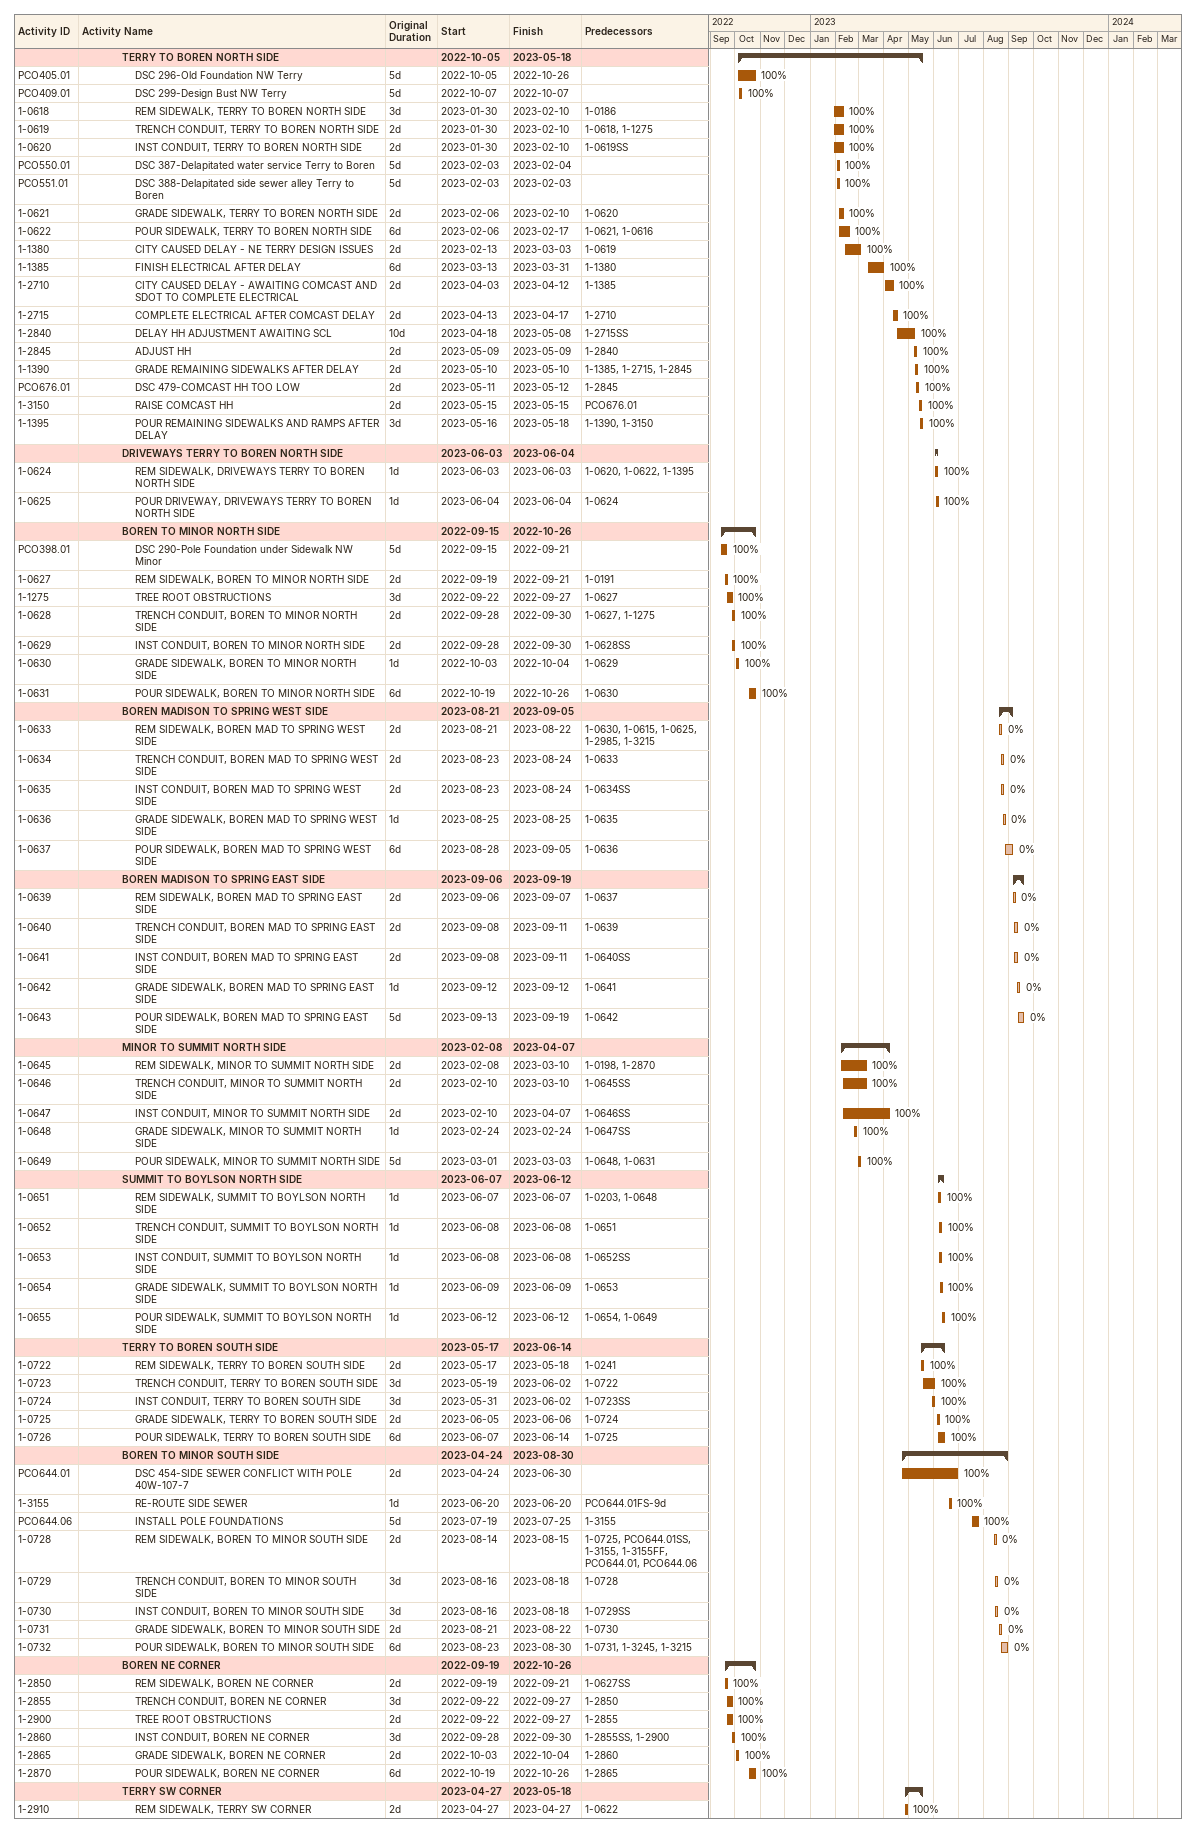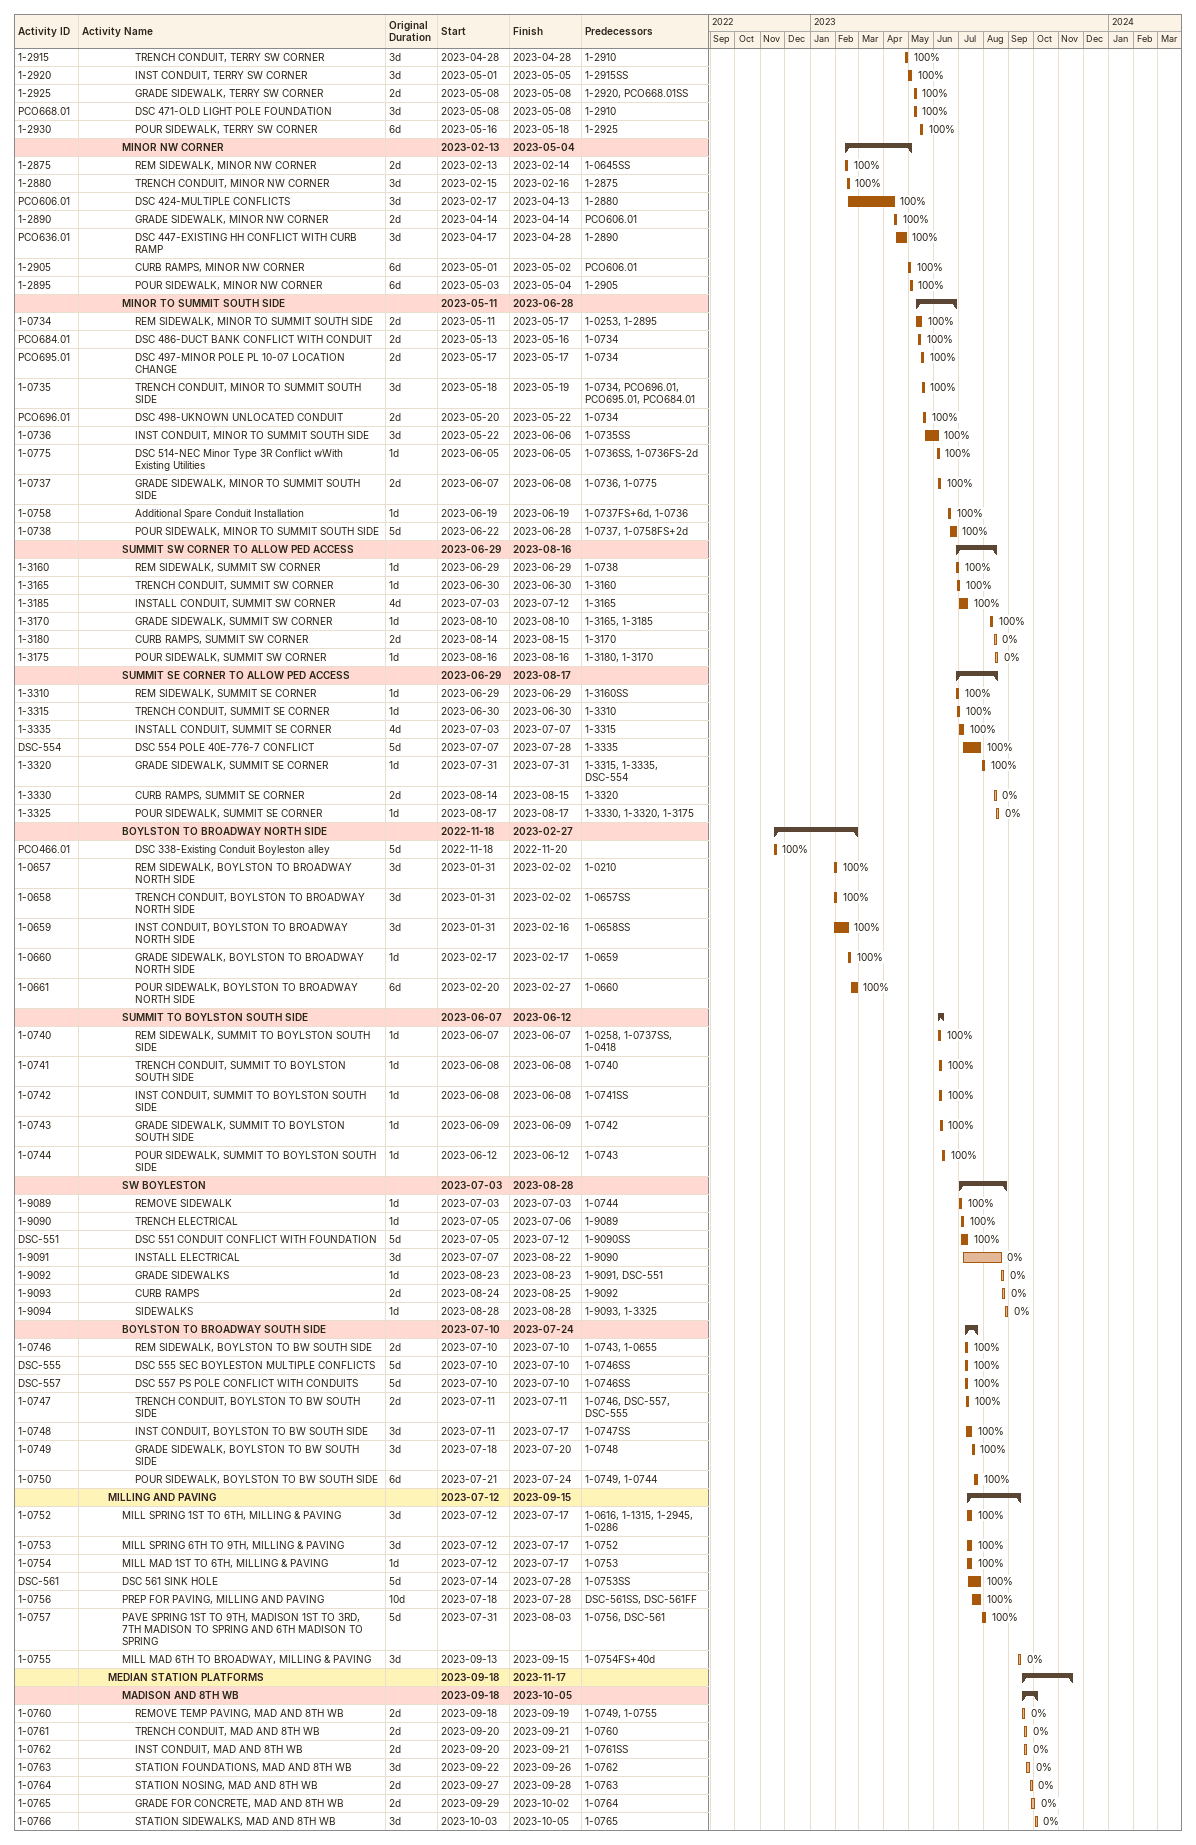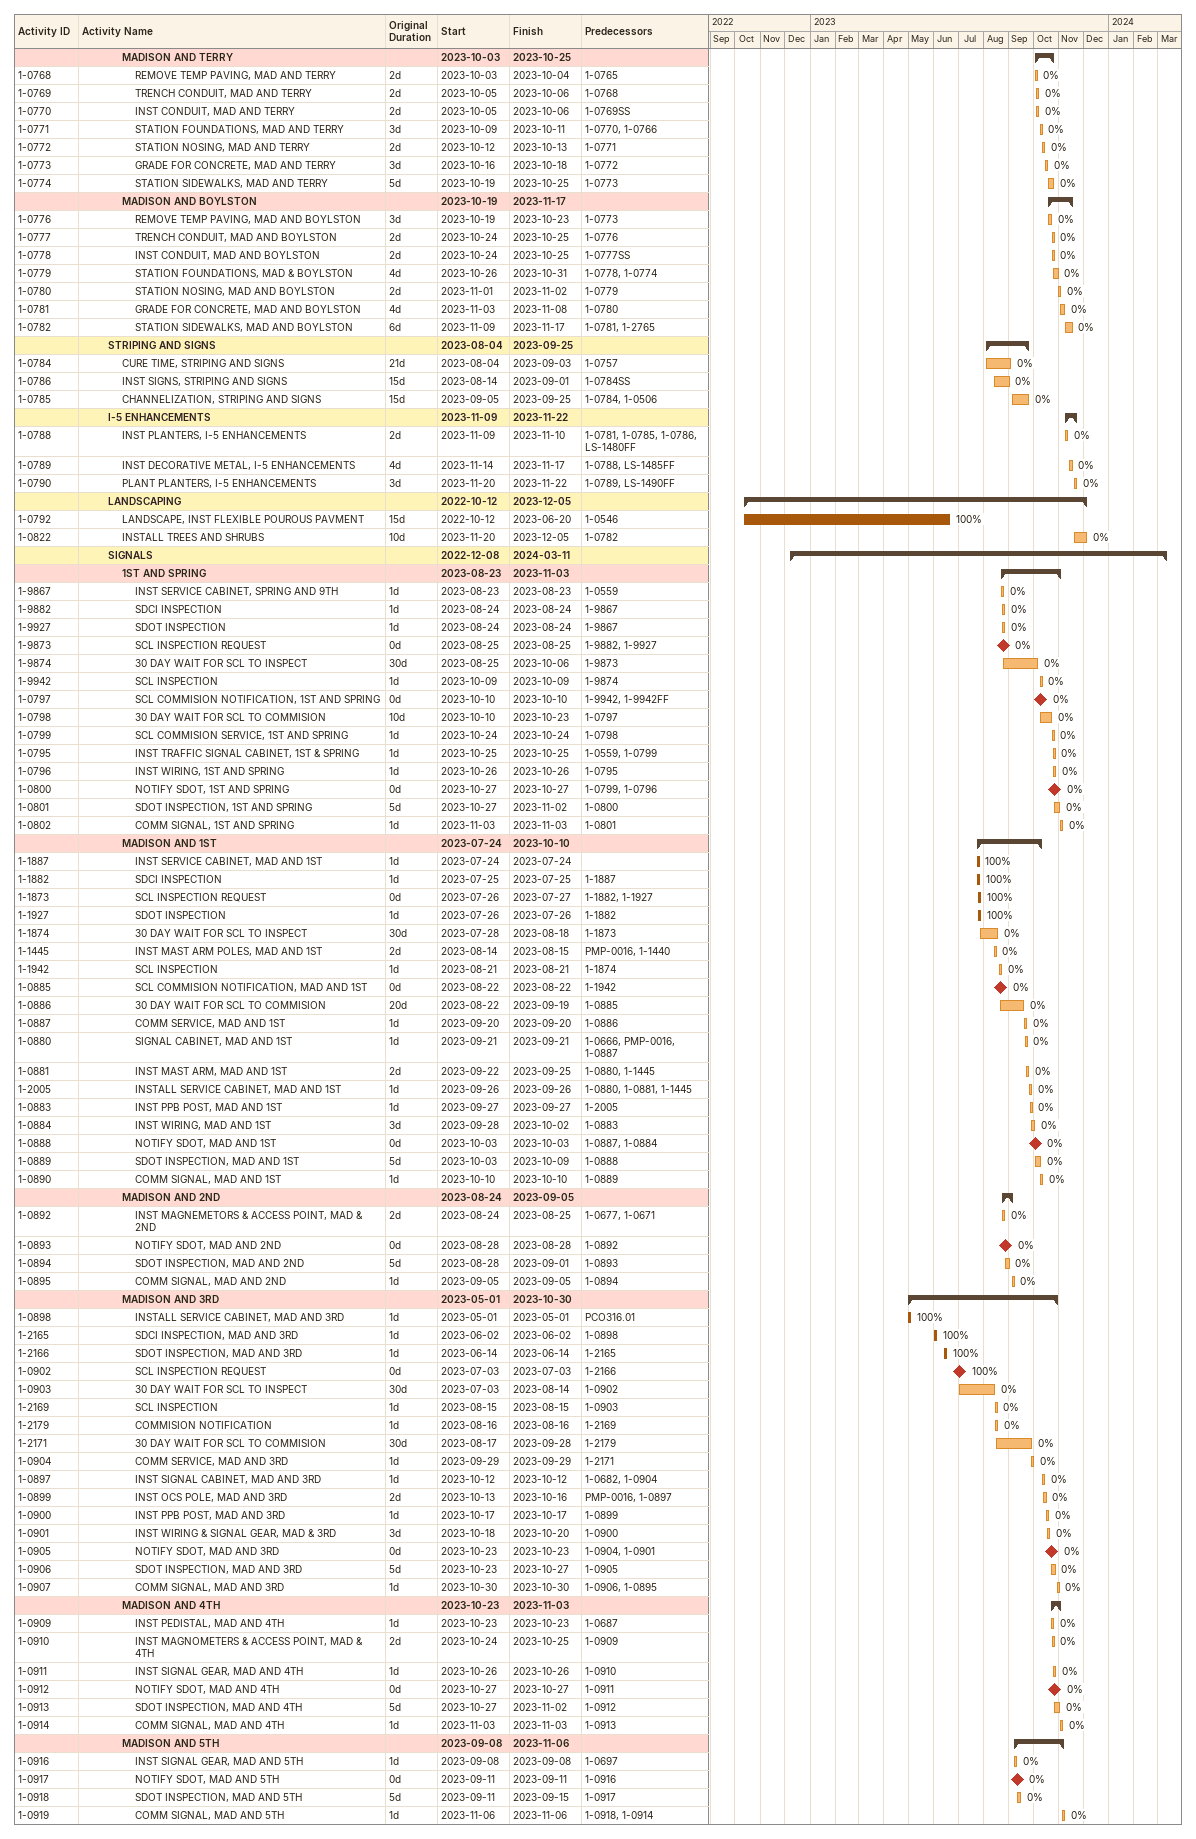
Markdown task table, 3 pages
| ID | Level | Task | Original duration | Start | Finish | Predecessors | % complete |
|---|---|---|---|---|---|---|---|
|  | 4 | **TERRY TO BOREN NORTH SIDE** |  | 2022-10-05 | 2023-05-18 |  |  |
| PCO405.01 | 5 | DSC 296-Old Foundation NW Terry | 5d | 2022-10-05 | 2022-10-26 |  | 100 |
| PCO409.01 | 5 | DSC 299-Design Bust NW Terry | 5d | 2022-10-07 | 2022-10-07 |  | 100 |
| 1-0618 | 5 | REM SIDEWALK, TERRY TO BOREN NORTH SIDE | 3d | 2023-01-30 | 2023-02-10 | 1-0186 | 100 |
| 1-0619 | 5 | TRENCH CONDUIT, TERRY TO BOREN NORTH SIDE | 2d | 2023-01-30 | 2023-02-10 | 1-0618, 1-1275 | 100 |
| 1-0620 | 5 | INST CONDUIT, TERRY TO BOREN NORTH SIDE | 2d | 2023-01-30 | 2023-02-10 | 1-0619SS | 100 |
| PCO550.01 | 5 | DSC 387-Delapitated water service Terry to Boren | 5d | 2023-02-03 | 2023-02-04 |  | 100 |
| PCO551.01 | 5 | DSC 388-Delapitated side sewer alley Terry to Boren | 5d | 2023-02-03 | 2023-02-03 |  | 100 |
| 1-0621 | 5 | GRADE SIDEWALK, TERRY TO BOREN NORTH SIDE | 2d | 2023-02-06 | 2023-02-10 | 1-0620 | 100 |
| 1-0622 | 5 | POUR SIDEWALK, TERRY TO BOREN NORTH SIDE | 6d | 2023-02-06 | 2023-02-17 | 1-0621, 1-0616 | 100 |
| 1-1380 | 5 | CITY CAUSED DELAY - NE TERRY DESIGN ISSUES | 2d | 2023-02-13 | 2023-03-03 | 1-0619 | 100 |
| 1-1385 | 5 | FINISH ELECTRICAL AFTER DELAY | 6d | 2023-03-13 | 2023-03-31 | 1-1380 | 100 |
| 1-2710 | 5 | CITY CAUSED DELAY - AWAITING COMCAST AND SDOT TO COMPLETE ELECTRICAL | 2d | 2023-04-03 | 2023-04-12 | 1-1385 | 100 |
| 1-2715 | 5 | COMPLETE ELECTRICAL AFTER COMCAST DELAY | 2d | 2023-04-13 | 2023-04-17 | 1-2710 | 100 |
| 1-2840 | 5 | DELAY HH ADJUSTMENT AWAITING SCL | 10d | 2023-04-18 | 2023-05-08 | 1-2715SS | 100 |
| 1-2845 | 5 | ADJUST HH | 2d | 2023-05-09 | 2023-05-09 | 1-2840 | 100 |
| 1-1390 | 5 | GRADE REMAINING SIDEWALKS AFTER DELAY | 2d | 2023-05-10 | 2023-05-10 | 1-1385, 1-2715, 1-2845 | 100 |
| PCO676.01 | 5 | DSC 479-COMCAST HH TOO LOW | 2d | 2023-05-11 | 2023-05-12 | 1-2845 | 100 |
| 1-3150 | 5 | RAISE COMCAST HH | 2d | 2023-05-15 | 2023-05-15 | PCO676.01 | 100 |
| 1-1395 | 5 | POUR REMAINING SIDEWALKS AND RAMPS AFTER DELAY | 3d | 2023-05-16 | 2023-05-18 | 1-1390, 1-3150 | 100 |
|  | 4 | **DRIVEWAYS TERRY TO BOREN NORTH SIDE** |  | 2023-06-03 | 2023-06-04 |  |  |
| 1-0624 | 5 | REM SIDEWALK, DRIVEWAYS TERRY TO BOREN NORTH SIDE | 1d | 2023-06-03 | 2023-06-03 | 1-0620, 1-0622, 1-1395 | 100 |
| 1-0625 | 5 | POUR DRIVEWAY, DRIVEWAYS TERRY TO BOREN NORTH SIDE | 1d | 2023-06-04 | 2023-06-04 | 1-0624 | 100 |
|  | 4 | **BOREN TO MINOR NORTH SIDE** |  | 2022-09-15 | 2022-10-26 |  |  |
| PCO398.01 | 5 | DSC 290-Pole Foundation under Sidewalk NW Minor | 5d | 2022-09-15 | 2022-09-21 |  | 100 |
| 1-0627 | 5 | REM SIDEWALK, BOREN TO MINOR NORTH SIDE | 2d | 2022-09-19 | 2022-09-21 | 1-0191 | 100 |
| 1-1275 | 5 | TREE ROOT OBSTRUCTIONS | 3d | 2022-09-22 | 2022-09-27 | 1-0627 | 100 |
| 1-0628 | 5 | TRENCH CONDUIT, BOREN TO MINOR NORTH SIDE | 2d | 2022-09-28 | 2022-09-30 | 1-0627, 1-1275 | 100 |
| 1-0629 | 5 | INST CONDUIT, BOREN TO MINOR NORTH SIDE | 2d | 2022-09-28 | 2022-09-30 | 1-0628SS | 100 |
| 1-0630 | 5 | GRADE SIDEWALK, BOREN TO MINOR NORTH SIDE | 1d | 2022-10-03 | 2022-10-04 | 1-0629 | 100 |
| 1-0631 | 5 | POUR SIDEWALK, BOREN TO MINOR NORTH SIDE | 6d | 2022-10-19 | 2022-10-26 | 1-0630 | 100 |
|  | 4 | **BOREN MADISON TO SPRING WEST SIDE** |  | 2023-08-21 | 2023-09-05 |  |  |
| 1-0633 | 5 | REM SIDEWALK, BOREN MAD TO SPRING WEST SIDE | 2d | 2023-08-21 | 2023-08-22 | 1-0630, 1-0615, 1-0625, 1-2985, 1-3215 | 0 |
| 1-0634 | 5 | TRENCH CONDUIT, BOREN MAD TO SPRING WEST SIDE | 2d | 2023-08-23 | 2023-08-24 | 1-0633 | 0 |
| 1-0635 | 5 | INST CONDUIT, BOREN MAD TO SPRING WEST SIDE | 2d | 2023-08-23 | 2023-08-24 | 1-0634SS | 0 |
| 1-0636 | 5 | GRADE SIDEWALK, BOREN MAD TO SPRING WEST SIDE | 1d | 2023-08-25 | 2023-08-25 | 1-0635 | 0 |
| 1-0637 | 5 | POUR SIDEWALK, BOREN MAD TO SPRING WEST SIDE | 6d | 2023-08-28 | 2023-09-05 | 1-0636 | 0 |
|  | 4 | **BOREN MADISON TO SPRING EAST SIDE** |  | 2023-09-06 | 2023-09-19 |  |  |
| 1-0639 | 5 | REM SIDEWALK, BOREN MAD TO SPRING EAST SIDE | 2d | 2023-09-06 | 2023-09-07 | 1-0637 | 0 |
| 1-0640 | 5 | TRENCH CONDUIT, BOREN MAD TO SPRING EAST SIDE | 2d | 2023-09-08 | 2023-09-11 | 1-0639 | 0 |
| 1-0641 | 5 | INST CONDUIT, BOREN MAD TO SPRING EAST SIDE | 2d | 2023-09-08 | 2023-09-11 | 1-0640SS | 0 |
| 1-0642 | 5 | GRADE SIDEWALK, BOREN MAD TO SPRING EAST SIDE | 1d | 2023-09-12 | 2023-09-12 | 1-0641 | 0 |
| 1-0643 | 5 | POUR SIDEWALK, BOREN MAD TO SPRING EAST SIDE | 5d | 2023-09-13 | 2023-09-19 | 1-0642 | 0 |
|  | 4 | **MINOR TO SUMMIT NORTH SIDE** |  | 2023-02-08 | 2023-04-07 |  |  |
| 1-0645 | 5 | REM SIDEWALK, MINOR TO SUMMIT NORTH SIDE | 2d | 2023-02-08 | 2023-03-10 | 1-0198, 1-2870 | 100 |
| 1-0646 | 5 | TRENCH CONDUIT, MINOR TO SUMMIT NORTH SIDE | 2d | 2023-02-10 | 2023-03-10 | 1-0645SS | 100 |
| 1-0647 | 5 | INST CONDUIT, MINOR TO SUMMIT NORTH SIDE | 2d | 2023-02-10 | 2023-04-07 | 1-0646SS | 100 |
| 1-0648 | 5 | GRADE SIDEWALK, MINOR TO SUMMIT NORTH SIDE | 1d | 2023-02-24 | 2023-02-24 | 1-0647SS | 100 |
| 1-0649 | 5 | POUR SIDEWALK, MINOR TO SUMMIT NORTH SIDE | 5d | 2023-03-01 | 2023-03-03 | 1-0648, 1-0631 | 100 |
|  | 4 | **SUMMIT TO BOYLSON NORTH SIDE** |  | 2023-06-07 | 2023-06-12 |  |  |
| 1-0651 | 5 | REM SIDEWALK, SUMMIT TO BOYLSON NORTH SIDE | 1d | 2023-06-07 | 2023-06-07 | 1-0203, 1-0648 | 100 |
| 1-0652 | 5 | TRENCH CONDUIT, SUMMIT TO BOYLSON NORTH SIDE | 1d | 2023-06-08 | 2023-06-08 | 1-0651 | 100 |
| 1-0653 | 5 | INST CONDUIT, SUMMIT TO BOYLSON NORTH SIDE | 1d | 2023-06-08 | 2023-06-08 | 1-0652SS | 100 |
| 1-0654 | 5 | GRADE SIDEWALK, SUMMIT TO BOYLSON NORTH SIDE | 1d | 2023-06-09 | 2023-06-09 | 1-0653 | 100 |
| 1-0655 | 5 | POUR SIDEWALK, SUMMIT TO BOYLSON NORTH SIDE | 1d | 2023-06-12 | 2023-06-12 | 1-0654, 1-0649 | 100 |
|  | 4 | **TERRY TO BOREN SOUTH SIDE** |  | 2023-05-17 | 2023-06-14 |  |  |
| 1-0722 | 5 | REM SIDEWALK, TERRY TO BOREN SOUTH SIDE | 2d | 2023-05-17 | 2023-05-18 | 1-0241 | 100 |
| 1-0723 | 5 | TRENCH CONDUIT, TERRY TO BOREN SOUTH SIDE | 3d | 2023-05-19 | 2023-06-02 | 1-0722 | 100 |
| 1-0724 | 5 | INST CONDUIT, TERRY TO BOREN SOUTH SIDE | 3d | 2023-05-31 | 2023-06-02 | 1-0723SS | 100 |
| 1-0725 | 5 | GRADE SIDEWALK, TERRY TO BOREN SOUTH SIDE | 2d | 2023-06-05 | 2023-06-06 | 1-0724 | 100 |
| 1-0726 | 5 | POUR SIDEWALK, TERRY TO BOREN SOUTH SIDE | 6d | 2023-06-07 | 2023-06-14 | 1-0725 | 100 |
|  | 4 | **BOREN TO MINOR SOUTH SIDE** |  | 2023-04-24 | 2023-08-30 |  |  |
| PCO644.01 | 5 | DSC 454-SIDE SEWER CONFLICT WITH POLE 40W-107-7 | 2d | 2023-04-24 | 2023-06-30 |  | 100 |
| 1-3155 | 5 | RE-ROUTE SIDE SEWER | 1d | 2023-06-20 | 2023-06-20 | PCO644.01FS-9d | 100 |
| PCO644.06 | 5 | INSTALL POLE FOUNDATIONS | 5d | 2023-07-19 | 2023-07-25 | 1-3155 | 100 |
| 1-0728 | 5 | REM SIDEWALK, BOREN TO MINOR SOUTH SIDE | 2d | 2023-08-14 | 2023-08-15 | 1-0725, PCO644.01SS, 1-3155, 1-3155FF, PCO644.01, PCO644.06 | 0 |
| 1-0729 | 5 | TRENCH CONDUIT, BOREN TO MINOR SOUTH SIDE | 3d | 2023-08-16 | 2023-08-18 | 1-0728 | 0 |
| 1-0730 | 5 | INST CONDUIT, BOREN TO MINOR SOUTH SIDE | 3d | 2023-08-16 | 2023-08-18 | 1-0729SS | 0 |
| 1-0731 | 5 | GRADE SIDEWALK, BOREN TO MINOR SOUTH SIDE | 2d | 2023-08-21 | 2023-08-22 | 1-0730 | 0 |
| 1-0732 | 5 | POUR SIDEWALK, BOREN TO MINOR SOUTH SIDE | 6d | 2023-08-23 | 2023-08-30 | 1-0731, 1-3245, 1-3215 | 0 |
|  | 4 | **BOREN NE CORNER** |  | 2022-09-19 | 2022-10-26 |  |  |
| 1-2850 | 5 | REM SIDEWALK, BOREN NE CORNER | 2d | 2022-09-19 | 2022-09-21 | 1-0627SS | 100 |
| 1-2855 | 5 | TRENCH CONDUIT, BOREN NE CORNER | 3d | 2022-09-22 | 2022-09-27 | 1-2850 | 100 |
| 1-2900 | 5 | TREE ROOT OBSTRUCTIONS | 2d | 2022-09-22 | 2022-09-27 | 1-2855 | 100 |
| 1-2860 | 5 | INST CONDUIT, BOREN NE CORNER | 3d | 2022-09-28 | 2022-09-30 | 1-2855SS, 1-2900 | 100 |
| 1-2865 | 5 | GRADE SIDEWALK, BOREN NE CORNER | 2d | 2022-10-03 | 2022-10-04 | 1-2860 | 100 |
| 1-2870 | 5 | POUR SIDEWALK, BOREN NE CORNER | 6d | 2022-10-19 | 2022-10-26 | 1-2865 | 100 |
|  | 4 | **TERRY SW CORNER** |  | 2023-04-27 | 2023-05-18 |  |  |
| 1-2910 | 5 | REM SIDEWALK, TERRY SW CORNER | 2d | 2023-04-27 | 2023-04-27 | 1-0622 | 100 |
| 1-2915 | 5 | TRENCH CONDUIT, TERRY SW CORNER | 3d | 2023-04-28 | 2023-04-28 | 1-2910 | 100 |
| 1-2920 | 5 | INST CONDUIT, TERRY SW CORNER | 3d | 2023-05-01 | 2023-05-05 | 1-2915SS | 100 |
| 1-2925 | 5 | GRADE SIDEWALK, TERRY SW CORNER | 2d | 2023-05-08 | 2023-05-08 | 1-2920, PCO668.01SS | 100 |
| PCO668.01 | 5 | DSC 471-OLD LIGHT POLE FOUNDATION | 3d | 2023-05-08 | 2023-05-08 | 1-2910 | 100 |
| 1-2930 | 5 | POUR SIDEWALK, TERRY SW CORNER | 6d | 2023-05-16 | 2023-05-18 | 1-2925 | 100 |
|  | 4 | **MINOR NW CORNER** |  | 2023-02-13 | 2023-05-04 |  |  |
| 1-2875 | 5 | REM SIDEWALK, MINOR NW CORNER | 2d | 2023-02-13 | 2023-02-14 | 1-0645SS | 100 |
| 1-2880 | 5 | TRENCH CONDUIT, MINOR NW CORNER | 3d | 2023-02-15 | 2023-02-16 | 1-2875 | 100 |
| PCO606.01 | 5 | DSC 424-MULTIPLE CONFLICTS | 3d | 2023-02-17 | 2023-04-13 | 1-2880 | 100 |
| 1-2890 | 5 | GRADE SIDEWALK, MINOR NW CORNER | 2d | 2023-04-14 | 2023-04-14 | PCO606.01 | 100 |
| PCO636.01 | 5 | DSC 447-EXISTING HH CONFLICT WITH CURB RAMP | 3d | 2023-04-17 | 2023-04-28 | 1-2890 | 100 |
| 1-2905 | 5 | CURB RAMPS, MINOR NW CORNER | 6d | 2023-05-01 | 2023-05-02 | PCO606.01 | 100 |
| 1-2895 | 5 | POUR SIDEWALK, MINOR NW CORNER | 6d | 2023-05-03 | 2023-05-04 | 1-2905 | 100 |
|  | 4 | **MINOR TO SUMMIT SOUTH SIDE** |  | 2023-05-11 | 2023-06-28 |  |  |
| 1-0734 | 5 | REM SIDEWALK, MINOR TO SUMMIT SOUTH SIDE | 2d | 2023-05-11 | 2023-05-17 | 1-0253, 1-2895 | 100 |
| PCO684.01 | 5 | DSC 486-DUCT BANK CONFLICT WITH CONDUIT | 2d | 2023-05-13 | 2023-05-16 | 1-0734 | 100 |
| PCO695.01 | 5 | DSC 497-MINOR POLE PL 10-07 LOCATION CHANGE | 2d | 2023-05-17 | 2023-05-17 | 1-0734 | 100 |
| 1-0735 | 5 | TRENCH CONDUIT, MINOR TO SUMMIT SOUTH SIDE | 3d | 2023-05-18 | 2023-05-19 | 1-0734, PCO696.01, PCO695.01, PCO684.01 | 100 |
| PCO696.01 | 5 | DSC 498-UKNOWN UNLOCATED CONDUIT | 2d | 2023-05-20 | 2023-05-22 | 1-0734 | 100 |
| 1-0736 | 5 | INST CONDUIT, MINOR TO SUMMIT SOUTH SIDE | 3d | 2023-05-22 | 2023-06-06 | 1-0735SS | 100 |
| 1-0775 | 5 | DSC 514-NEC Minor Type 3R Conflict wWith Existing Utilities | 1d | 2023-06-05 | 2023-06-05 | 1-0736SS, 1-0736FS-2d | 100 |
| 1-0737 | 5 | GRADE SIDEWALK, MINOR TO SUMMIT SOUTH SIDE | 2d | 2023-06-07 | 2023-06-08 | 1-0736, 1-0775 | 100 |
| 1-0758 | 5 | Additional Spare Conduit Installation | 1d | 2023-06-19 | 2023-06-19 | 1-0737FS+6d, 1-0736 | 100 |
| 1-0738 | 5 | POUR SIDEWALK, MINOR TO SUMMIT SOUTH SIDE | 5d | 2023-06-22 | 2023-06-28 | 1-0737, 1-0758FS+2d | 100 |
|  | 4 | **SUMMIT SW CORNER TO ALLOW PED ACCESS** |  | 2023-06-29 | 2023-08-16 |  |  |
| 1-3160 | 5 | REM SIDEWALK, SUMMIT SW CORNER | 1d | 2023-06-29 | 2023-06-29 | 1-0738 | 100 |
| 1-3165 | 5 | TRENCH CONDUIT, SUMMIT SW CORNER | 1d | 2023-06-30 | 2023-06-30 | 1-3160 | 100 |
| 1-3185 | 5 | INSTALL CONDUIT, SUMMIT SW CORNER | 4d | 2023-07-03 | 2023-07-12 | 1-3165 | 100 |
| 1-3170 | 5 | GRADE SIDEWALK, SUMMIT SW CORNER | 1d | 2023-08-10 | 2023-08-10 | 1-3165, 1-3185 | 100 |
| 1-3180 | 5 | CURB RAMPS, SUMMIT SW CORNER | 2d | 2023-08-14 | 2023-08-15 | 1-3170 | 0 |
| 1-3175 | 5 | POUR SIDEWALK, SUMMIT SW CORNER | 1d | 2023-08-16 | 2023-08-16 | 1-3180, 1-3170 | 0 |
|  | 4 | **SUMMIT SE CORNER TO ALLOW PED ACCESS** |  | 2023-06-29 | 2023-08-17 |  |  |
| 1-3310 | 5 | REM SIDEWALK, SUMMIT SE CORNER | 1d | 2023-06-29 | 2023-06-29 | 1-3160SS | 100 |
| 1-3315 | 5 | TRENCH CONDUIT, SUMMIT SE CORNER | 1d | 2023-06-30 | 2023-06-30 | 1-3310 | 100 |
| 1-3335 | 5 | INSTALL CONDUIT, SUMMIT SE CORNER | 4d | 2023-07-03 | 2023-07-07 | 1-3315 | 100 |
| DSC-554 | 5 | DSC 554 POLE 40E-776-7 CONFLICT | 5d | 2023-07-07 | 2023-07-28 | 1-3335 | 100 |
| 1-3320 | 5 | GRADE SIDEWALK, SUMMIT SE CORNER | 1d | 2023-07-31 | 2023-07-31 | 1-3315, 1-3335, DSC-554 | 100 |
| 1-3330 | 5 | CURB RAMPS, SUMMIT SE CORNER | 2d | 2023-08-14 | 2023-08-15 | 1-3320 | 0 |
| 1-3325 | 5 | POUR SIDEWALK, SUMMIT SE CORNER | 1d | 2023-08-17 | 2023-08-17 | 1-3330, 1-3320, 1-3175 | 0 |
|  | 4 | **BOYLSTON TO BROADWAY NORTH SIDE** |  | 2022-11-18 | 2023-02-27 |  |  |
| PCO466.01 | 5 | DSC 338-Existing Conduit Boyleston alley | 5d | 2022-11-18 | 2022-11-20 |  | 100 |
| 1-0657 | 5 | REM SIDEWALK, BOYLSTON TO BROADWAY NORTH SIDE | 3d | 2023-01-31 | 2023-02-02 | 1-0210 | 100 |
| 1-0658 | 5 | TRENCH CONDUIT, BOYLSTON TO BROADWAY NORTH SIDE | 3d | 2023-01-31 | 2023-02-02 | 1-0657SS | 100 |
| 1-0659 | 5 | INST CONDUIT, BOYLSTON TO BROADWAY NORTH SIDE | 3d | 2023-01-31 | 2023-02-16 | 1-0658SS | 100 |
| 1-0660 | 5 | GRADE SIDEWALK, BOYLSTON TO BROADWAY NORTH SIDE | 1d | 2023-02-17 | 2023-02-17 | 1-0659 | 100 |
| 1-0661 | 5 | POUR SIDEWALK, BOYLSTON TO BROADWAY NORTH SIDE | 6d | 2023-02-20 | 2023-02-27 | 1-0660 | 100 |
|  | 4 | **SUMMIT TO BOYLSTON SOUTH SIDE** |  | 2023-06-07 | 2023-06-12 |  |  |
| 1-0740 | 5 | REM SIDEWALK, SUMMIT TO BOYLSTON SOUTH SIDE | 1d | 2023-06-07 | 2023-06-07 | 1-0258, 1-0737SS, 1-0418 | 100 |
| 1-0741 | 5 | TRENCH CONDUIT, SUMMIT TO BOYLSTON SOUTH SIDE | 1d | 2023-06-08 | 2023-06-08 | 1-0740 | 100 |
| 1-0742 | 5 | INST CONDUIT, SUMMIT TO BOYLSTON SOUTH SIDE | 1d | 2023-06-08 | 2023-06-08 | 1-0741SS | 100 |
| 1-0743 | 5 | GRADE SIDEWALK, SUMMIT TO BOYLSTON SOUTH SIDE | 1d | 2023-06-09 | 2023-06-09 | 1-0742 | 100 |
| 1-0744 | 5 | POUR SIDEWALK, SUMMIT TO BOYLSTON SOUTH SIDE | 1d | 2023-06-12 | 2023-06-12 | 1-0743 | 100 |
|  | 4 | **SW BOYLESTON** |  | 2023-07-03 | 2023-08-28 |  |  |
| 1-9089 | 5 | REMOVE SIDEWALK | 1d | 2023-07-03 | 2023-07-03 | 1-0744 | 100 |
| 1-9090 | 5 | TRENCH ELECTRICAL | 1d | 2023-07-05 | 2023-07-06 | 1-9089 | 100 |
| DSC-551 | 5 | DSC 551 CONDUIT CONFLICT WITH FOUNDATION | 5d | 2023-07-05 | 2023-07-12 | 1-9090SS | 100 |
| 1-9091 | 5 | INSTALL ELECTRICAL | 3d | 2023-07-07 | 2023-08-22 | 1-9090 | 0 |
| 1-9092 | 5 | GRADE SIDEWALKS | 1d | 2023-08-23 | 2023-08-23 | 1-9091, DSC-551 | 0 |
| 1-9093 | 5 | CURB RAMPS | 2d | 2023-08-24 | 2023-08-25 | 1-9092 | 0 |
| 1-9094 | 5 | SIDEWALKS | 1d | 2023-08-28 | 2023-08-28 | 1-9093, 1-3325 | 0 |
|  | 4 | **BOYLSTON TO BROADWAY SOUTH SIDE** |  | 2023-07-10 | 2023-07-24 |  |  |
| 1-0746 | 5 | REM SIDEWALK, BOYLSTON TO BW SOUTH SIDE | 2d | 2023-07-10 | 2023-07-10 | 1-0743, 1-0655 | 100 |
| DSC-555 | 5 | DSC 555 SEC BOYLESTON MULTIPLE CONFLICTS | 5d | 2023-07-10 | 2023-07-10 | 1-0746SS | 100 |
| DSC-557 | 5 | DSC 557 PS POLE CONFLICT WITH CONDUITS | 5d | 2023-07-10 | 2023-07-10 | 1-0746SS | 100 |
| 1-0747 | 5 | TRENCH CONDUIT, BOYLSTON TO BW SOUTH SIDE | 2d | 2023-07-11 | 2023-07-11 | 1-0746, DSC-557, DSC-555 | 100 |
| 1-0748 | 5 | INST CONDUIT, BOYLSTON TO BW SOUTH SIDE | 3d | 2023-07-11 | 2023-07-17 | 1-0747SS | 100 |
| 1-0749 | 5 | GRADE SIDEWALK, BOYLSTON TO BW SOUTH SIDE | 3d | 2023-07-18 | 2023-07-20 | 1-0748 | 100 |
| 1-0750 | 5 | POUR SIDEWALK, BOYLSTON TO BW SOUTH SIDE | 6d | 2023-07-21 | 2023-07-24 | 1-0749, 1-0744 | 100 |
|  | 3 | **MILLING AND PAVING** |  | 2023-07-12 | 2023-09-15 |  |  |
| 1-0752 | 4 | MILL SPRING 1ST TO 6TH, MILLING & PAVING | 3d | 2023-07-12 | 2023-07-17 | 1-0616, 1-1315, 1-2945, 1-0286 | 100 |
| 1-0753 | 4 | MILL SPRING 6TH TO 9TH, MILLING & PAVING | 3d | 2023-07-12 | 2023-07-17 | 1-0752 | 100 |
| 1-0754 | 4 | MILL MAD 1ST TO 6TH, MILLING & PAVING | 1d | 2023-07-12 | 2023-07-17 | 1-0753 | 100 |
| DSC-561 | 4 | DSC 561 SINK HOLE | 5d | 2023-07-14 | 2023-07-28 | 1-0753SS | 100 |
| 1-0756 | 4 | PREP FOR PAVING, MILLING AND PAVING | 10d | 2023-07-18 | 2023-07-28 | DSC-561SS, DSC-561FF | 100 |
| 1-0757 | 4 | PAVE SPRING 1ST TO 9TH, MADISON 1ST TO 3RD, 7TH MADISON TO SPRING AND 6TH MADISON TO SPRING | 5d | 2023-07-31 | 2023-08-03 | 1-0756, DSC-561 | 100 |
| 1-0755 | 4 | MILL MAD 6TH TO BROADWAY, MILLING & PAVING | 3d | 2023-09-13 | 2023-09-15 | 1-0754FS+40d | 0 |
|  | 3 | **MEDIAN STATION PLATFORMS** |  | 2023-09-18 | 2023-11-17 |  |  |
|  | 4 | **MADISON AND 8TH WB** |  | 2023-09-18 | 2023-10-05 |  |  |
| 1-0760 | 5 | REMOVE TEMP PAVING, MAD AND 8TH WB | 2d | 2023-09-18 | 2023-09-19 | 1-0749, 1-0755 | 0 |
| 1-0761 | 5 | TRENCH CONDUIT, MAD AND 8TH WB | 2d | 2023-09-20 | 2023-09-21 | 1-0760 | 0 |
| 1-0762 | 5 | INST CONDUIT, MAD AND 8TH WB | 2d | 2023-09-20 | 2023-09-21 | 1-0761SS | 0 |
| 1-0763 | 5 | STATION FOUNDATIONS, MAD AND 8TH WB | 3d | 2023-09-22 | 2023-09-26 | 1-0762 | 0 |
| 1-0764 | 5 | STATION NOSING, MAD AND 8TH WB | 2d | 2023-09-27 | 2023-09-28 | 1-0763 | 0 |
| 1-0765 | 5 | GRADE FOR CONCRETE, MAD AND 8TH WB | 2d | 2023-09-29 | 2023-10-02 | 1-0764 | 0 |
| 1-0766 | 5 | STATION SIDEWALKS, MAD AND 8TH WB | 3d | 2023-10-03 | 2023-10-05 | 1-0765 | 0 |
|  | 4 | **MADISON AND TERRY** |  | 2023-10-03 | 2023-10-25 |  |  |
| 1-0768 | 5 | REMOVE TEMP PAVING, MAD AND TERRY | 2d | 2023-10-03 | 2023-10-04 | 1-0765 | 0 |
| 1-0769 | 5 | TRENCH CONDUIT, MAD AND TERRY | 2d | 2023-10-05 | 2023-10-06 | 1-0768 | 0 |
| 1-0770 | 5 | INST CONDUIT, MAD AND TERRY | 2d | 2023-10-05 | 2023-10-06 | 1-0769SS | 0 |
| 1-0771 | 5 | STATION FOUNDATIONS, MAD AND TERRY | 3d | 2023-10-09 | 2023-10-11 | 1-0770, 1-0766 | 0 |
| 1-0772 | 5 | STATION NOSING, MAD AND TERRY | 2d | 2023-10-12 | 2023-10-13 | 1-0771 | 0 |
| 1-0773 | 5 | GRADE FOR CONCRETE, MAD AND TERRY | 3d | 2023-10-16 | 2023-10-18 | 1-0772 | 0 |
| 1-0774 | 5 | STATION SIDEWALKS, MAD AND TERRY | 5d | 2023-10-19 | 2023-10-25 | 1-0773 | 0 |
|  | 4 | **MADISON AND BOYLSTON** |  | 2023-10-19 | 2023-11-17 |  |  |
| 1-0776 | 5 | REMOVE TEMP PAVING, MAD AND BOYLSTON | 3d | 2023-10-19 | 2023-10-23 | 1-0773 | 0 |
| 1-0777 | 5 | TRENCH CONDUIT, MAD AND BOYLSTON | 2d | 2023-10-24 | 2023-10-25 | 1-0776 | 0 |
| 1-0778 | 5 | INST CONDUIT, MAD AND BOYLSTON | 2d | 2023-10-24 | 2023-10-25 | 1-0777SS | 0 |
| 1-0779 | 5 | STATION FOUNDATIONS, MAD & BOYLSTON | 4d | 2023-10-26 | 2023-10-31 | 1-0778, 1-0774 | 0 |
| 1-0780 | 5 | STATION NOSING, MAD AND BOYLSTON | 2d | 2023-11-01 | 2023-11-02 | 1-0779 | 0 |
| 1-0781 | 5 | GRADE FOR CONCRETE, MAD AND BOYLSTON | 4d | 2023-11-03 | 2023-11-08 | 1-0780 | 0 |
| 1-0782 | 5 | STATION SIDEWALKS, MAD AND BOYLSTON | 6d | 2023-11-09 | 2023-11-17 | 1-0781, 1-2765 | 0 |
|  | 3 | **STRIPING AND SIGNS** |  | 2023-08-04 | 2023-09-25 |  |  |
| 1-0784 | 4 | CURE TIME, STRIPING AND SIGNS | 21d | 2023-08-04 | 2023-09-03 | 1-0757 | 0 |
| 1-0786 | 4 | INST SIGNS, STRIPING AND SIGNS | 15d | 2023-08-14 | 2023-09-01 | 1-0784SS | 0 |
| 1-0785 | 4 | CHANNELIZATION, STRIPING AND SIGNS | 15d | 2023-09-05 | 2023-09-25 | 1-0784, 1-0506 | 0 |
|  | 3 | **I-5 ENHANCEMENTS** |  | 2023-11-09 | 2023-11-22 |  |  |
| 1-0788 | 4 | INST PLANTERS, I-5 ENHANCEMENTS | 2d | 2023-11-09 | 2023-11-10 | 1-0781, 1-0785, 1-0786, LS-1480FF | 0 |
| 1-0789 | 4 | INST DECORATIVE METAL, I-5 ENHANCEMENTS | 4d | 2023-11-14 | 2023-11-17 | 1-0788, LS-1485FF | 0 |
| 1-0790 | 4 | PLANT PLANTERS, I-5 ENHANCEMENTS | 3d | 2023-11-20 | 2023-11-22 | 1-0789, LS-1490FF | 0 |
|  | 3 | **LANDSCAPING** |  | 2022-10-12 | 2023-12-05 |  |  |
| 1-0792 | 4 | LANDSCAPE, INST FLEXIBLE POUROUS PAVMENT | 15d | 2022-10-12 | 2023-06-20 | 1-0546 | 100 |
| 1-0822 | 4 | INSTALL TREES AND SHRUBS | 10d | 2023-11-20 | 2023-12-05 | 1-0782 | 0 |
|  | 3 | **SIGNALS** |  | 2022-12-08 | 2024-03-11 |  |  |
|  | 4 | **1ST AND SPRING** |  | 2023-08-23 | 2023-11-03 |  |  |
| 1-9867 | 5 | INST SERVICE CABINET, SPRING AND 9TH | 1d | 2023-08-23 | 2023-08-23 | 1-0559 | 0 |
| 1-9882 | 5 | SDCI INSPECTION | 1d | 2023-08-24 | 2023-08-24 | 1-9867 | 0 |
| 1-9927 | 5 | SDOT INSPECTION | 1d | 2023-08-24 | 2023-08-24 | 1-9867 | 0 |
| 1-9873 | 5 | SCL INSPECTION REQUEST | 0d | 2023-08-25 | 2023-08-25 | 1-9882, 1-9927 | 0 |
| 1-9874 | 5 | 30 DAY WAIT FOR SCL TO INSPECT | 30d | 2023-08-25 | 2023-10-06 | 1-9873 | 0 |
| 1-9942 | 5 | SCL INSPECTION | 1d | 2023-10-09 | 2023-10-09 | 1-9874 | 0 |
| 1-0797 | 5 | SCL COMMISION NOTIFICATION, 1ST AND SPRING | 0d | 2023-10-10 | 2023-10-10 | 1-9942, 1-9942FF | 0 |
| 1-0798 | 5 | 30 DAY WAIT FOR SCL TO COMMISION | 10d | 2023-10-10 | 2023-10-23 | 1-0797 | 0 |
| 1-0799 | 5 | SCL COMMISION SERVICE, 1ST AND SPRING | 1d | 2023-10-24 | 2023-10-24 | 1-0798 | 0 |
| 1-0795 | 5 | INST TRAFFIC SIGNAL CABINET, 1ST & SPRING | 1d | 2023-10-25 | 2023-10-25 | 1-0559, 1-0799 | 0 |
| 1-0796 | 5 | INST WIRING, 1ST AND SPRING | 1d | 2023-10-26 | 2023-10-26 | 1-0795 | 0 |
| 1-0800 | 5 | NOTIFY SDOT, 1ST AND SPRING | 0d | 2023-10-27 | 2023-10-27 | 1-0799, 1-0796 | 0 |
| 1-0801 | 5 | SDOT INSPECTION, 1ST AND SPRING | 5d | 2023-10-27 | 2023-11-02 | 1-0800 | 0 |
| 1-0802 | 5 | COMM SIGNAL, 1ST AND SPRING | 1d | 2023-11-03 | 2023-11-03 | 1-0801 | 0 |
|  | 4 | **MADISON AND 1ST** |  | 2023-07-24 | 2023-10-10 |  |  |
| 1-1887 | 5 | INST SERVICE CABINET, MAD AND 1ST | 1d | 2023-07-24 | 2023-07-24 |  | 100 |
| 1-1882 | 5 | SDCI INSPECTION | 1d | 2023-07-25 | 2023-07-25 | 1-1887 | 100 |
| 1-1873 | 5 | SCL INSPECTION REQUEST | 0d | 2023-07-26 | 2023-07-27 | 1-1882, 1-1927 | 100 |
| 1-1927 | 5 | SDOT INSPECTION | 1d | 2023-07-26 | 2023-07-26 | 1-1882 | 100 |
| 1-1874 | 5 | 30 DAY WAIT FOR SCL TO INSPECT | 30d | 2023-07-28 | 2023-08-18 | 1-1873 | 0 |
| 1-1445 | 5 | INST MAST ARM POLES, MAD AND 1ST | 2d | 2023-08-14 | 2023-08-15 | PMP-0016, 1-1440 | 0 |
| 1-1942 | 5 | SCL INSPECTION | 1d | 2023-08-21 | 2023-08-21 | 1-1874 | 0 |
| 1-0885 | 5 | SCL COMMISION NOTIFICATION, MAD AND 1ST | 0d | 2023-08-22 | 2023-08-22 | 1-1942 | 0 |
| 1-0886 | 5 | 30 DAY WAIT FOR SCL TO COMMISION | 20d | 2023-08-22 | 2023-09-19 | 1-0885 | 0 |
| 1-0887 | 5 | COMM SERVICE, MAD AND 1ST | 1d | 2023-09-20 | 2023-09-20 | 1-0886 | 0 |
| 1-0880 | 5 | SIGNAL CABINET, MAD AND 1ST | 1d | 2023-09-21 | 2023-09-21 | 1-0666, PMP-0016, 1-0887 | 0 |
| 1-0881 | 5 | INST MAST ARM, MAD AND 1ST | 2d | 2023-09-22 | 2023-09-25 | 1-0880, 1-1445 | 0 |
| 1-2005 | 5 | INSTALL SERVICE CABINET, MAD AND 1ST | 1d | 2023-09-26 | 2023-09-26 | 1-0880, 1-0881, 1-1445 | 0 |
| 1-0883 | 5 | INST PPB POST, MAD AND 1ST | 1d | 2023-09-27 | 2023-09-27 | 1-2005 | 0 |
| 1-0884 | 5 | INST WIRING, MAD AND 1ST | 3d | 2023-09-28 | 2023-10-02 | 1-0883 | 0 |
| 1-0888 | 5 | NOTIFY SDOT, MAD AND 1ST | 0d | 2023-10-03 | 2023-10-03 | 1-0887, 1-0884 | 0 |
| 1-0889 | 5 | SDOT INSPECTION, MAD AND 1ST | 5d | 2023-10-03 | 2023-10-09 | 1-0888 | 0 |
| 1-0890 | 5 | COMM SIGNAL, MAD AND 1ST | 1d | 2023-10-10 | 2023-10-10 | 1-0889 | 0 |
|  | 4 | **MADISON AND 2ND** |  | 2023-08-24 | 2023-09-05 |  |  |
| 1-0892 | 5 | INST MAGNEMETORS & ACCESS POINT, MAD & 2ND | 2d | 2023-08-24 | 2023-08-25 | 1-0677, 1-0671 | 0 |
| 1-0893 | 5 | NOTIFY SDOT, MAD AND 2ND | 0d | 2023-08-28 | 2023-08-28 | 1-0892 | 0 |
| 1-0894 | 5 | SDOT INSPECTION, MAD AND 2ND | 5d | 2023-08-28 | 2023-09-01 | 1-0893 | 0 |
| 1-0895 | 5 | COMM SIGNAL, MAD AND 2ND | 1d | 2023-09-05 | 2023-09-05 | 1-0894 | 0 |
|  | 4 | **MADISON AND 3RD** |  | 2023-05-01 | 2023-10-30 |  |  |
| 1-0898 | 5 | INSTALL SERVICE CABINET, MAD AND 3RD | 1d | 2023-05-01 | 2023-05-01 | PCO316.01 | 100 |
| 1-2165 | 5 | SDCI INSPECTION, MAD AND 3RD | 1d | 2023-06-02 | 2023-06-02 | 1-0898 | 100 |
| 1-2166 | 5 | SDOT INSPECTION, MAD AND 3RD | 1d | 2023-06-14 | 2023-06-14 | 1-2165 | 100 |
| 1-0902 | 5 | SCL INSPECTION REQUEST | 0d | 2023-07-03 | 2023-07-03 | 1-2166 | 100 |
| 1-0903 | 5 | 30 DAY WAIT FOR SCL TO INSPECT | 30d | 2023-07-03 | 2023-08-14 | 1-0902 | 0 |
| 1-2169 | 5 | SCL INSPECTION | 1d | 2023-08-15 | 2023-08-15 | 1-0903 | 0 |
| 1-2179 | 5 | COMMISION NOTIFICATION | 1d | 2023-08-16 | 2023-08-16 | 1-2169 | 0 |
| 1-2171 | 5 | 30 DAY WAIT FOR SCL TO COMMISION | 30d | 2023-08-17 | 2023-09-28 | 1-2179 | 0 |
| 1-0904 | 5 | COMM SERVICE, MAD AND 3RD | 1d | 2023-09-29 | 2023-09-29 | 1-2171 | 0 |
| 1-0897 | 5 | INST SIGNAL CABINET, MAD AND 3RD | 1d | 2023-10-12 | 2023-10-12 | 1-0682, 1-0904 | 0 |
| 1-0899 | 5 | INST OCS POLE, MAD AND 3RD | 2d | 2023-10-13 | 2023-10-16 | PMP-0016, 1-0897 | 0 |
| 1-0900 | 5 | INST PPB POST, MAD AND 3RD | 1d | 2023-10-17 | 2023-10-17 | 1-0899 | 0 |
| 1-0901 | 5 | INST WIRING & SIGNAL GEAR, MAD & 3RD | 3d | 2023-10-18 | 2023-10-20 | 1-0900 | 0 |
| 1-0905 | 5 | NOTIFY SDOT, MAD AND 3RD | 0d | 2023-10-23 | 2023-10-23 | 1-0904, 1-0901 | 0 |
| 1-0906 | 5 | SDOT INSPECTION, MAD AND 3RD | 5d | 2023-10-23 | 2023-10-27 | 1-0905 | 0 |
| 1-0907 | 5 | COMM SIGNAL, MAD AND 3RD | 1d | 2023-10-30 | 2023-10-30 | 1-0906, 1-0895 | 0 |
|  | 4 | **MADISON AND 4TH** |  | 2023-10-23 | 2023-11-03 |  |  |
| 1-0909 | 5 | INST PEDISTAL, MAD AND 4TH | 1d | 2023-10-23 | 2023-10-23 | 1-0687 | 0 |
| 1-0910 | 5 | INST MAGNOMETERS & ACCESS POINT, MAD & 4TH | 2d | 2023-10-24 | 2023-10-25 | 1-0909 | 0 |
| 1-0911 | 5 | INST SIGNAL GEAR, MAD AND 4TH | 1d | 2023-10-26 | 2023-10-26 | 1-0910 | 0 |
| 1-0912 | 5 | NOTIFY SDOT, MAD AND 4TH | 0d | 2023-10-27 | 2023-10-27 | 1-0911 | 0 |
| 1-0913 | 5 | SDOT INSPECTION, MAD AND 4TH | 5d | 2023-10-27 | 2023-11-02 | 1-0912 | 0 |
| 1-0914 | 5 | COMM SIGNAL, MAD AND 4TH | 1d | 2023-11-03 | 2023-11-03 | 1-0913 | 0 |
|  | 4 | **MADISON AND 5TH** |  | 2023-09-08 | 2023-11-06 |  |  |
| 1-0916 | 5 | INST SIGNAL GEAR, MAD AND 5TH | 1d | 2023-09-08 | 2023-09-08 | 1-0697 | 0 |
| 1-0917 | 5 | NOTIFY SDOT, MAD AND 5TH | 0d | 2023-09-11 | 2023-09-11 | 1-0916 | 0 |
| 1-0918 | 5 | SDOT INSPECTION, MAD AND 5TH | 5d | 2023-09-11 | 2023-09-15 | 1-0917 | 0 |
| 1-0919 | 5 | COMM SIGNAL, MAD AND 5TH | 1d | 2023-11-06 | 2023-11-06 | 1-0918, 1-0914 | 0 |
